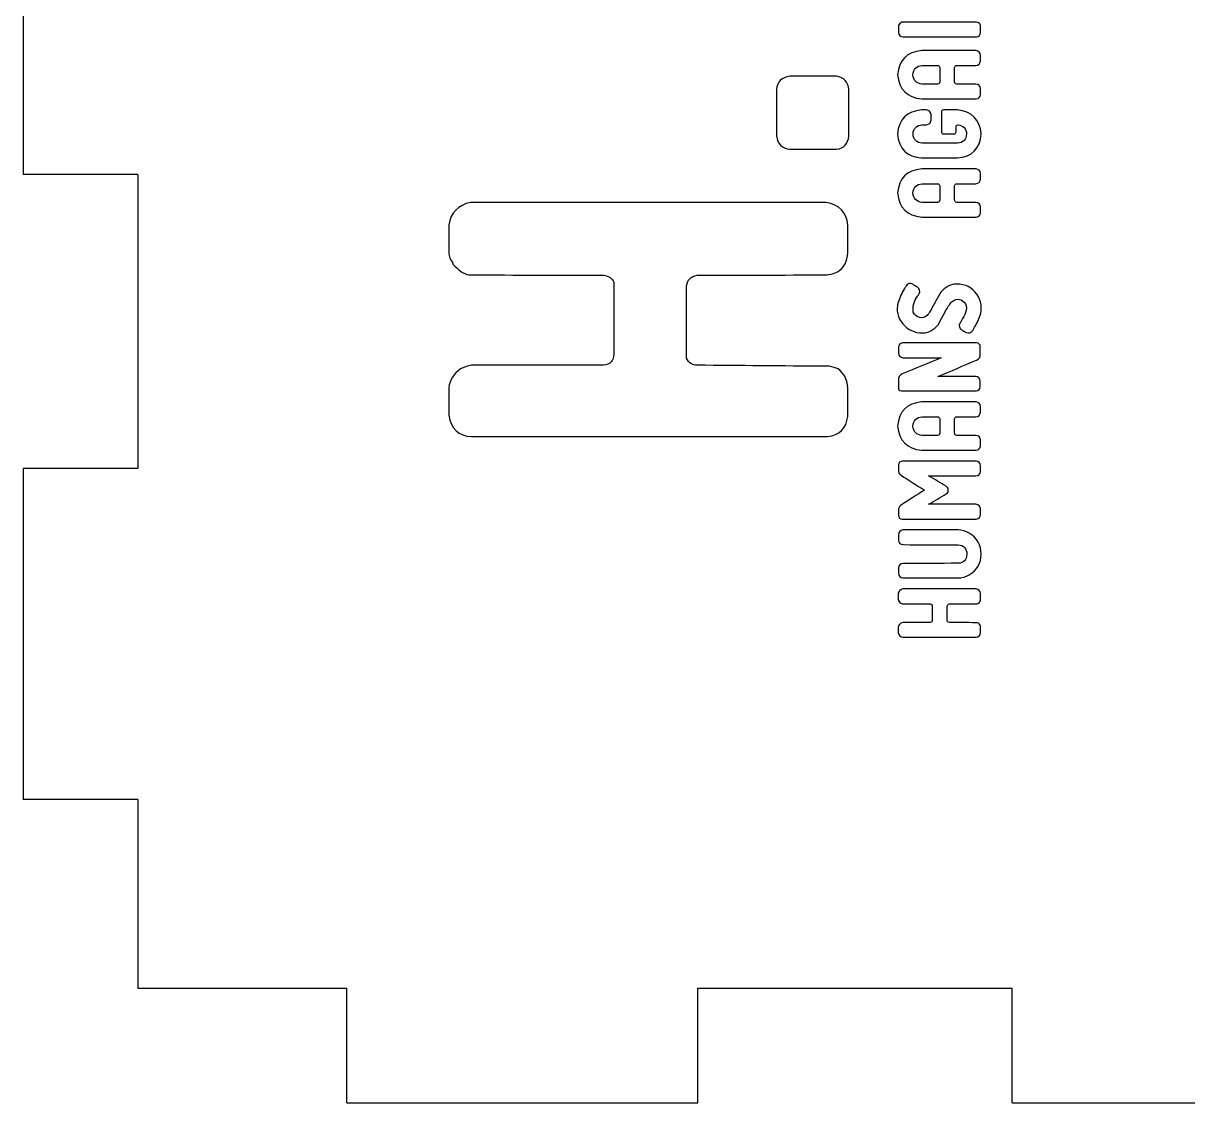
# Model space of a CAD drawing. Extents: x 10 to 273, y 8 to 192.
# Drawn here: x 72.91 to 104.46, y 99.31 to 128.54 of the extents above; entities that cross this region are included whole.
import ezdxf

# ---------------------------------------------------------------- set-up
doc = ezdxf.new("R2010")
doc.units = 0
doc.header["$MEASUREMENT"] = 0
doc.layers.add('LAYER_1', color=7, linetype='CONTINUOUS')

# ---------------------------------------------------------------- blocks, each defined once
blk = doc.blocks.new('BLOCK_4')
at = {"layer": 'LAYER_1', "color": 7}
for points in [[(72.908, 133.414), (72.908, 124.45)], [(76.008, 124.45), (72.908, 124.45)], [(76.008, 124.45), (76.008, 116.487)], [(76.008, 116.487), (72.908, 116.487)], [(72.908, 116.487), (72.908, 107.523)], [(76.008, 107.523), (72.908, 107.523)], [(76.008, 107.523), (76.008, 102.409)], [(76.008, 102.409), (81.673, 102.409)], [(81.673, 99.309), (81.673, 102.409)], [(91.187, 99.309), (91.187, 102.409)], [(91.187, 102.409), (99.701, 102.409)], [(99.701, 99.309), (99.701, 102.409)], [(81.673, 99.309), (91.187, 99.309)], [(99.701, 99.309), (109.215, 99.309)]]:
    blk.add_lwpolyline(points, dxfattribs=at)
blk = doc.blocks.new('BLOCK_8')
at = {"layer": 'LAYER_1', "color": 3}
for points, knots in [([(94.945, 127.11), (95.146, 127.081), (95.257, 126.961), (95.276, 126.75), (95.276, 126.75), (95.276, 125.496), (95.276, 125.496), (95.257, 125.274), (95.146, 125.154), (94.945, 125.135), (94.945, 125.135), (93.676, 125.135), (93.676, 125.135), (93.465, 125.154), (93.345, 125.274), (93.316, 125.496), (93.316, 125.496), (93.316, 126.75), (93.316, 126.75), (93.335, 126.961), (93.455, 127.081), (93.676, 127.11), (93.676, 127.11), (94.945, 127.11), (94.945, 127.11)], [0, 0, 0, 0, 1, 1, 1, 2, 2, 2, 3, 3, 3, 4, 4, 4, 5, 5, 5, 6, 6, 6, 7, 7, 7, 8, 8, 8, 8]), ([(84.436, 123.088), (84.493, 123.415), (84.691, 123.617), (85.027, 123.694), (85.027, 123.694), (94.656, 123.694), (94.656, 123.694), (95.021, 123.636), (95.218, 123.429), (95.247, 123.074), (95.247, 123.074), (95.247, 122.324), (95.247, 122.324), (95.238, 122.103), (95.151, 121.935), (94.988, 121.82), (94.882, 121.762), (94.767, 121.733), (94.642, 121.733), (93.489, 121.724), (92.331, 121.719), (91.168, 121.719), (90.985, 121.69), (90.889, 121.584), (90.879, 121.402), (90.879, 121.402), (90.879, 119.47), (90.879, 119.47), (90.937, 119.345), (91.033, 119.283), (91.168, 119.283), (92.312, 119.273), (93.469, 119.263), (94.642, 119.254), (94.642, 119.254), (94.743, 119.254), (94.743, 119.254), (94.839, 119.235), (94.921, 119.211), (94.988, 119.182), (95.055, 119.124), (95.118, 119.057), (95.175, 118.98), (95.175, 118.951), (95.18, 118.937), (95.189, 118.937), (95.228, 118.85), (95.247, 118.764), (95.247, 118.677), (95.247, 118.677), (95.247, 117.899), (95.247, 117.899), (95.209, 117.572), (95.026, 117.389), (94.7, 117.351), (94.7, 117.351), (85.056, 117.351), (85.056, 117.351), (84.7, 117.37), (84.493, 117.562), (84.436, 117.928), (84.436, 117.928), (84.436, 118.677), (84.436, 118.677), (84.464, 118.889), (84.571, 119.057), (84.753, 119.182), (84.849, 119.23), (84.95, 119.263), (85.056, 119.283), (85.056, 119.283), (88.63, 119.283), (88.63, 119.283), (88.813, 119.302), (88.905, 119.403), (88.905, 119.585), (88.905, 119.585), (88.905, 121.532), (88.905, 121.532), (88.866, 121.637), (88.775, 121.699), (88.63, 121.719), (87.439, 121.719), (86.248, 121.724), (85.056, 121.733), (85.056, 121.733), (84.984, 121.733), (84.984, 121.733), (84.907, 121.743), (84.83, 121.776), (84.753, 121.834), (84.686, 121.882), (84.618, 121.945), (84.551, 122.022), (84.551, 122.012), (84.551, 122.016), (84.551, 122.036), (84.551, 122.036), (84.551, 122.05), (84.551, 122.05), (84.474, 122.137), (84.436, 122.228), (84.436, 122.324), (84.436, 122.324), (84.436, 123.088), (84.436, 123.088)], [0, 0, 0, 0, 1, 1, 1, 2, 2, 2, 3, 3, 3, 4, 4, 4, 5, 5, 5, 6, 6, 6, 7, 7, 7, 8, 8, 8, 9, 9, 9, 10, 10, 10, 11, 11, 11, 12, 12, 12, 13, 13, 13, 14, 14, 14, 15, 15, 15, 16, 16, 16, 17, 17, 17, 18, 18, 18, 19, 19, 19, 20, 20, 20, 21, 21, 21, 22, 22, 22, 23, 23, 23, 24, 24, 24, 25, 25, 25, 26, 26, 26, 27, 27, 27, 28, 28, 28, 29, 29, 29, 30, 30, 30, 31, 31, 31, 32, 32, 32, 33, 33, 33, 34, 34, 34, 35, 35, 35, 35])]:
    blk.add_open_spline(points, degree=3, knots=knots, dxfattribs=at)
blk = doc.blocks.new('BLOCK_9')
at = {"layer": 'LAYER_1', "color": 3}
for points, knots in [([(96.751, 128.576), (96.751, 128.576), (98.505, 128.576), (98.505, 128.576), (98.505, 128.576), (98.725, 128.576), (98.725, 128.576), (98.725, 128.576), (98.74, 128.576), (98.74, 128.576), (98.759, 128.572), (98.776, 128.565), (98.79, 128.556), (98.808, 128.546), (98.822, 128.533), (98.832, 128.517), (98.832, 128.517), (98.832, 128.514), (98.832, 128.514), (98.832, 128.51), (98.833, 128.509), (98.835, 128.511), (98.843, 128.491), (98.847, 128.471), (98.847, 128.452), (98.847, 128.452), (98.847, 128.297), (98.847, 128.297), (98.845, 128.224), (98.807, 128.183), (98.734, 128.175), (98.734, 128.175), (96.748, 128.175), (96.748, 128.175), (96.674, 128.18), (96.632, 128.22), (96.62, 128.297), (96.62, 128.297), (96.62, 128.452), (96.62, 128.452), (96.624, 128.495), (96.645, 128.53), (96.682, 128.556), (96.704, 128.569), (96.727, 128.576), (96.751, 128.576)], [0, 0, 0, 0, 1, 1, 1, 2, 2, 2, 3, 3, 3, 4, 4, 4, 5, 5, 5, 6, 6, 6, 7, 7, 7, 8, 8, 8, 9, 9, 9, 10, 10, 10, 11, 11, 11, 12, 12, 12, 13, 13, 13, 14, 14, 14, 15, 15, 15, 15]), ([(96.596, 127.151), (96.634, 127.549), (96.853, 127.767), (97.252, 127.804), (97.252, 127.804), (98.722, 127.804), (98.722, 127.804), (98.795, 127.794), (98.836, 127.754), (98.844, 127.683), (98.844, 127.683), (98.844, 127.525), (98.844, 127.525), (98.834, 127.45), (98.791, 127.409), (98.716, 127.404), (98.716, 127.404), (98.202, 127.404), (98.202, 127.404), (98.167, 127.4), (98.146, 127.38), (98.14, 127.344), (98.14, 127.344), (98.14, 126.961), (98.14, 126.961), (98.146, 126.923), (98.167, 126.903), (98.202, 126.899), (98.202, 126.899), (98.716, 126.899), (98.716, 126.899), (98.793, 126.891), (98.836, 126.849), (98.844, 126.774), (98.844, 126.774), (98.844, 126.62), (98.844, 126.62), (98.838, 126.548), (98.8, 126.508), (98.731, 126.498), (98.731, 126.498), (97.252, 126.498), (97.252, 126.498), (96.854, 126.534), (96.636, 126.752), (96.596, 127.151)], [0, 0, 0, 0, 1, 1, 1, 2, 2, 2, 3, 3, 3, 4, 4, 4, 5, 5, 5, 6, 6, 6, 7, 7, 7, 8, 8, 8, 9, 9, 9, 10, 10, 10, 11, 11, 11, 12, 12, 12, 13, 13, 13, 14, 14, 14, 15, 15, 15, 15]), ([(97.677, 127.404), (97.677, 127.404), (97.264, 127.404), (97.264, 127.404), (97.11, 127.388), (97.026, 127.304), (97.012, 127.151), (97.028, 126.997), (97.112, 126.913), (97.264, 126.899), (97.264, 126.899), (97.677, 126.899), (97.677, 126.899), (97.719, 126.901), (97.739, 126.922), (97.739, 126.961), (97.739, 126.961), (97.739, 127.344), (97.739, 127.344), (97.735, 127.378), (97.715, 127.398), (97.677, 127.404)], [0, 0, 0, 0, 1, 1, 1, 2, 2, 2, 3, 3, 3, 4, 4, 4, 5, 5, 5, 6, 6, 6, 7, 7, 7, 7]), ([(97.505, 125.922), (97.497, 125.847), (97.454, 125.805), (97.377, 125.797), (97.377, 125.797), (97.264, 125.797), (97.264, 125.797), (97.112, 125.782), (97.029, 125.698), (97.015, 125.548), (97.029, 125.392), (97.112, 125.307), (97.264, 125.295), (97.264, 125.295), (98.22, 125.295), (98.22, 125.295), (98.375, 125.307), (98.457, 125.392), (98.467, 125.548), (98.457, 125.692), (98.379, 125.775), (98.232, 125.797), (98.202, 125.789), (98.186, 125.772), (98.182, 125.744), (98.182, 125.744), (98.182, 125.607), (98.182, 125.607), (98.18, 125.57), (98.161, 125.55), (98.125, 125.548), (98.125, 125.548), (97.84, 125.548), (97.84, 125.548), (97.806, 125.552), (97.788, 125.572), (97.784, 125.607), (97.784, 125.607), (97.784, 126.139), (97.784, 126.139), (97.788, 126.17), (97.806, 126.191), (97.84, 126.201), (97.84, 126.201), (98.092, 126.201), (98.092, 126.201), (98.092, 126.201), (98.182, 126.201), (98.182, 126.201), (98.182, 126.201), (98.217, 126.201), (98.217, 126.201), (98.609, 126.158), (98.825, 125.94), (98.864, 125.548), (98.829, 125.148), (98.613, 124.931), (98.217, 124.898), (98.217, 124.898), (97.249, 124.898), (97.249, 124.898), (96.854, 124.931), (96.635, 125.148), (96.593, 125.548), (96.635, 125.942), (96.854, 126.16), (97.249, 126.201), (97.249, 126.201), (97.374, 126.201), (97.374, 126.201), (97.451, 126.189), (97.495, 126.147), (97.505, 126.073), (97.505, 126.073), (97.505, 125.922), (97.505, 125.922)], [0, 0, 0, 0, 1, 1, 1, 2, 2, 2, 3, 3, 3, 4, 4, 4, 5, 5, 5, 6, 6, 6, 7, 7, 7, 8, 8, 8, 9, 9, 9, 10, 10, 10, 11, 11, 11, 12, 12, 12, 13, 13, 13, 14, 14, 14, 15, 15, 15, 16, 16, 16, 17, 17, 17, 18, 18, 18, 19, 19, 19, 20, 20, 20, 21, 21, 21, 22, 22, 22, 23, 23, 23, 24, 24, 24, 25, 25, 25, 25]), ([(96.596, 123.948), (96.634, 124.345), (96.853, 124.563), (97.252, 124.601), (97.252, 124.601), (98.722, 124.601), (98.722, 124.601), (98.795, 124.591), (98.836, 124.55), (98.844, 124.479), (98.844, 124.479), (98.844, 124.322), (98.844, 124.322), (98.834, 124.247), (98.791, 124.206), (98.716, 124.2), (98.716, 124.2), (98.202, 124.2), (98.202, 124.2), (98.167, 124.196), (98.146, 124.176), (98.14, 124.141), (98.14, 124.141), (98.14, 123.758), (98.14, 123.758), (98.146, 123.72), (98.167, 123.699), (98.202, 123.695), (98.202, 123.695), (98.716, 123.695), (98.716, 123.695), (98.793, 123.687), (98.836, 123.646), (98.844, 123.571), (98.844, 123.571), (98.844, 123.416), (98.844, 123.416), (98.838, 123.345), (98.8, 123.305), (98.731, 123.295), (98.731, 123.295), (97.252, 123.295), (97.252, 123.295), (96.854, 123.33), (96.636, 123.548), (96.596, 123.948)], [0, 0, 0, 0, 1, 1, 1, 2, 2, 2, 3, 3, 3, 4, 4, 4, 5, 5, 5, 6, 6, 6, 7, 7, 7, 8, 8, 8, 9, 9, 9, 10, 10, 10, 11, 11, 11, 12, 12, 12, 13, 13, 13, 14, 14, 14, 15, 15, 15, 15]), ([(97.677, 124.2), (97.677, 124.2), (97.264, 124.2), (97.264, 124.2), (97.11, 124.184), (97.026, 124.1), (97.012, 123.948), (97.028, 123.793), (97.112, 123.709), (97.264, 123.695), (97.264, 123.695), (97.677, 123.695), (97.677, 123.695), (97.719, 123.697), (97.739, 123.718), (97.739, 123.758), (97.739, 123.758), (97.739, 124.141), (97.739, 124.141), (97.735, 124.174), (97.715, 124.194), (97.677, 124.2)], [0, 0, 0, 0, 1, 1, 1, 2, 2, 2, 3, 3, 3, 4, 4, 4, 5, 5, 5, 6, 6, 6, 7, 7, 7, 7]), ([(98.092, 121.472), (98.132, 121.479), (98.168, 121.483), (98.199, 121.483), (98.199, 121.483), (98.202, 121.483), (98.202, 121.483), (98.436, 121.479), (98.616, 121.388), (98.743, 121.207), (98.869, 121.027), (98.898, 120.827), (98.829, 120.608), (98.829, 120.608), (98.823, 120.608), (98.823, 120.608), (98.781, 120.487), (98.727, 120.377), (98.66, 120.278), (98.648, 120.256), (98.635, 120.234), (98.621, 120.21), (98.583, 120.154), (98.528, 120.141), (98.455, 120.171), (98.415, 120.193), (98.374, 120.218), (98.33, 120.245), (98.267, 120.287), (98.252, 120.344), (98.286, 120.415), (98.299, 120.436), (98.313, 120.463), (98.327, 120.495), (98.371, 120.562), (98.409, 120.635), (98.441, 120.713), (98.474, 120.791), (98.473, 120.87), (98.44, 120.949), (98.339, 121.088), (98.216, 121.107), (98.072, 121.006), (98.006, 120.932), (97.949, 120.849), (97.9, 120.756), (97.858, 120.671), (97.811, 120.586), (97.76, 120.501), (97.683, 120.322), (97.555, 120.213), (97.377, 120.171), (97.339, 120.159), (97.304, 120.154), (97.27, 120.157), (97.27, 120.157), (97.267, 120.157), (97.267, 120.157), (97.053, 120.158), (96.877, 120.241), (96.739, 120.406), (96.6, 120.57), (96.557, 120.761), (96.608, 120.979), (96.608, 120.979), (96.614, 120.979), (96.614, 120.979), (96.656, 121.115), (96.713, 121.243), (96.786, 121.362), (96.786, 121.362), (96.786, 121.359), (96.786, 121.359), (96.802, 121.383), (96.816, 121.407), (96.828, 121.433), (96.873, 121.502), (96.934, 121.516), (97.009, 121.475), (97.05, 121.447), (97.093, 121.42), (97.137, 121.394), (97.2, 121.351), (97.215, 121.294), (97.181, 121.225), (97.167, 121.204), (97.153, 121.179), (97.14, 121.151), (97.039, 121.02), (96.999, 120.876), (97.021, 120.717), (97.118, 120.557), (97.244, 120.528), (97.398, 120.629), (97.461, 120.706), (97.513, 120.79), (97.552, 120.881), (97.6, 120.966), (97.648, 121.052), (97.698, 121.139), (97.781, 121.315), (97.913, 121.426), (98.092, 121.472)], [0, 0, 0, 0, 1, 1, 1, 2, 2, 2, 3, 3, 3, 4, 4, 4, 5, 5, 5, 6, 6, 6, 7, 7, 7, 8, 8, 8, 9, 9, 9, 10, 10, 10, 11, 11, 11, 12, 12, 12, 13, 13, 13, 14, 14, 14, 15, 15, 15, 16, 16, 16, 17, 17, 17, 18, 18, 18, 19, 19, 19, 20, 20, 20, 21, 21, 21, 22, 22, 22, 23, 23, 23, 24, 24, 24, 25, 25, 25, 26, 26, 26, 27, 27, 27, 28, 28, 28, 29, 29, 29, 30, 30, 30, 31, 31, 31, 32, 32, 32, 33, 33, 33, 34, 34, 34, 34]), ([(98.734, 119.886), (98.803, 119.884), (98.838, 119.849), (98.838, 119.78), (98.838, 119.78), (98.838, 119.762), (98.838, 119.762), (98.838, 119.762), (98.838, 119.738), (98.838, 119.738), (98.838, 119.738), (98.838, 119.619), (98.838, 119.619), (98.838, 119.619), (98.838, 119.607), (98.838, 119.607), (98.838, 119.607), (98.838, 119.589), (98.838, 119.589), (98.842, 119.508), (98.807, 119.452), (98.734, 119.42), (98.386, 119.272), (98.037, 119.125), (97.689, 118.981), (97.689, 118.981), (98.499, 118.981), (98.499, 118.981), (98.499, 118.981), (98.713, 118.981), (98.713, 118.981), (98.79, 118.973), (98.832, 118.931), (98.838, 118.856), (98.838, 118.856), (98.838, 118.705), (98.838, 118.705), (98.832, 118.633), (98.794, 118.594), (98.725, 118.586), (98.725, 118.586), (96.715, 118.586), (96.715, 118.586), (96.715, 118.586), (96.7, 118.586), (96.7, 118.586), (96.641, 118.59), (96.614, 118.623), (96.62, 118.687), (96.62, 118.687), (96.62, 118.729), (96.62, 118.729), (96.62, 118.729), (96.62, 118.844), (96.62, 118.844), (96.62, 118.844), (96.62, 118.874), (96.62, 118.874), (96.614, 118.953), (96.649, 119.011), (96.724, 119.049), (97.078, 119.191), (97.43, 119.337), (97.781, 119.485), (97.781, 119.485), (96.745, 119.485), (96.745, 119.485), (96.672, 119.493), (96.63, 119.535), (96.62, 119.61), (96.62, 119.61), (96.62, 119.765), (96.62, 119.765), (96.626, 119.834), (96.664, 119.876), (96.733, 119.889), (96.733, 119.889), (97.288, 119.889), (97.288, 119.889), (97.288, 119.889), (98.188, 119.889), (98.188, 119.889), (98.366, 119.887), (98.543, 119.886), (98.719, 119.886), (98.719, 119.886), (98.734, 119.886), (98.734, 119.886)], [0, 0, 0, 0, 1, 1, 1, 2, 2, 2, 3, 3, 3, 4, 4, 4, 5, 5, 5, 6, 6, 6, 7, 7, 7, 8, 8, 8, 9, 9, 9, 10, 10, 10, 11, 11, 11, 12, 12, 12, 13, 13, 13, 14, 14, 14, 15, 15, 15, 16, 16, 16, 17, 17, 17, 18, 18, 18, 19, 19, 19, 20, 20, 20, 21, 21, 21, 22, 22, 22, 23, 23, 23, 24, 24, 24, 25, 25, 25, 26, 26, 26, 27, 27, 27, 28, 28, 28, 29, 29, 29, 29]), ([(96.596, 117.636), (96.634, 118.034), (96.853, 118.251), (97.252, 118.289), (97.252, 118.289), (98.722, 118.289), (98.722, 118.289), (98.795, 118.279), (98.836, 118.239), (98.844, 118.167), (98.844, 118.167), (98.844, 118.01), (98.844, 118.01), (98.834, 117.935), (98.791, 117.894), (98.716, 117.888), (98.716, 117.888), (98.202, 117.888), (98.202, 117.888), (98.167, 117.884), (98.146, 117.865), (98.14, 117.829), (98.14, 117.829), (98.14, 117.446), (98.14, 117.446), (98.146, 117.408), (98.167, 117.388), (98.202, 117.384), (98.202, 117.384), (98.716, 117.384), (98.716, 117.384), (98.793, 117.376), (98.836, 117.334), (98.844, 117.259), (98.844, 117.259), (98.844, 117.104), (98.844, 117.104), (98.838, 117.033), (98.8, 116.993), (98.731, 116.983), (98.731, 116.983), (97.252, 116.983), (97.252, 116.983), (96.854, 117.018), (96.636, 117.237), (96.596, 117.636)], [0, 0, 0, 0, 1, 1, 1, 2, 2, 2, 3, 3, 3, 4, 4, 4, 5, 5, 5, 6, 6, 6, 7, 7, 7, 8, 8, 8, 9, 9, 9, 10, 10, 10, 11, 11, 11, 12, 12, 12, 13, 13, 13, 14, 14, 14, 15, 15, 15, 15]), ([(97.677, 117.888), (97.677, 117.888), (97.264, 117.888), (97.264, 117.888), (97.11, 117.873), (97.026, 117.789), (97.012, 117.636), (97.028, 117.482), (97.112, 117.398), (97.264, 117.384), (97.264, 117.384), (97.677, 117.384), (97.677, 117.384), (97.719, 117.386), (97.739, 117.407), (97.739, 117.446), (97.739, 117.446), (97.739, 117.829), (97.739, 117.829), (97.735, 117.863), (97.715, 117.883), (97.677, 117.888)], [0, 0, 0, 0, 1, 1, 1, 2, 2, 2, 3, 3, 3, 4, 4, 4, 5, 5, 5, 6, 6, 6, 7, 7, 7, 7]), ([(96.727, 116.683), (96.731, 116.681), (96.735, 116.682), (96.739, 116.686), (96.739, 116.686), (97.291, 116.686), (97.291, 116.686), (97.291, 116.686), (98.194, 116.686), (98.194, 116.686), (98.194, 116.686), (98.722, 116.686), (98.722, 116.686), (98.797, 116.676), (98.838, 116.635), (98.844, 116.561), (98.844, 116.561), (98.844, 116.407), (98.844, 116.407), (98.836, 116.331), (98.794, 116.291), (98.719, 116.285), (98.719, 116.285), (97.436, 116.285), (97.436, 116.285), (97.601, 116.19), (97.763, 116.094), (97.923, 115.997), (97.943, 115.983), (97.958, 115.966), (97.968, 115.944), (97.972, 115.928), (97.973, 115.914), (97.971, 115.902), (97.973, 115.884), (97.971, 115.869), (97.965, 115.855), (97.955, 115.833), (97.939, 115.816), (97.917, 115.804), (97.757, 115.707), (97.596, 115.611), (97.433, 115.516), (97.433, 115.516), (98.505, 115.516), (98.505, 115.516), (98.505, 115.516), (98.719, 115.516), (98.719, 115.516), (98.794, 115.506), (98.836, 115.465), (98.844, 115.391), (98.844, 115.391), (98.844, 115.24), (98.844, 115.24), (98.84, 115.169), (98.802, 115.128), (98.731, 115.118), (98.731, 115.118), (96.748, 115.118), (96.748, 115.118), (96.748, 115.118), (96.724, 115.118), (96.724, 115.118), (96.659, 115.118), (96.624, 115.153), (96.62, 115.222), (96.62, 115.222), (96.62, 115.264), (96.62, 115.264), (96.62, 115.264), (96.62, 115.302), (96.62, 115.302), (96.62, 115.302), (96.62, 115.317), (96.62, 115.317), (96.622, 115.341), (96.623, 115.367), (96.623, 115.394), (96.637, 115.442), (96.664, 115.478), (96.703, 115.504), (96.911, 115.635), (97.118, 115.768), (97.323, 115.902), (97.114, 116.035), (96.903, 116.168), (96.691, 116.303), (96.654, 116.325), (96.63, 116.358), (96.62, 116.404), (96.62, 116.404), (96.62, 116.422), (96.62, 116.422), (96.62, 116.422), (96.62, 116.535), (96.62, 116.535), (96.62, 116.535), (96.62, 116.579), (96.62, 116.579), (96.622, 116.646), (96.658, 116.681), (96.727, 116.683)], [0, 0, 0, 0, 1, 1, 1, 2, 2, 2, 3, 3, 3, 4, 4, 4, 5, 5, 5, 6, 6, 6, 7, 7, 7, 8, 8, 8, 9, 9, 9, 10, 10, 10, 11, 11, 11, 12, 12, 12, 13, 13, 13, 14, 14, 14, 15, 15, 15, 16, 16, 16, 17, 17, 17, 18, 18, 18, 19, 19, 19, 20, 20, 20, 21, 21, 21, 22, 22, 22, 23, 23, 23, 24, 24, 24, 25, 25, 25, 26, 26, 26, 27, 27, 27, 28, 28, 28, 29, 29, 29, 30, 30, 30, 31, 31, 31, 32, 32, 32, 33, 33, 33, 34, 34, 34, 34]), ([(96.62, 114.7), (96.632, 114.765), (96.67, 114.806), (96.736, 114.821), (96.736, 114.821), (98.235, 114.821), (98.235, 114.821), (98.344, 114.816), (98.446, 114.786), (98.541, 114.732), (98.755, 114.6), (98.861, 114.412), (98.861, 114.168), (98.861, 113.925), (98.755, 113.737), (98.541, 113.604), (98.446, 113.549), (98.344, 113.521), (98.235, 113.521), (98.235, 113.521), (96.736, 113.521), (96.736, 113.521), (96.669, 113.531), (96.63, 113.571), (96.62, 113.639), (96.62, 113.639), (96.62, 113.794), (96.62, 113.794), (96.632, 113.869), (96.674, 113.91), (96.748, 113.916), (97.244, 113.916), (97.74, 113.917), (98.235, 113.919), (98.388, 113.925), (98.467, 114.006), (98.473, 114.162), (98.473, 114.324), (98.394, 114.411), (98.238, 114.421), (97.743, 114.421), (97.246, 114.421), (96.748, 114.424), (96.674, 114.429), (96.632, 114.47), (96.62, 114.545), (96.62, 114.545), (96.62, 114.7), (96.62, 114.7)], [0, 0, 0, 0, 1, 1, 1, 2, 2, 2, 3, 3, 3, 4, 4, 4, 5, 5, 5, 6, 6, 6, 7, 7, 7, 8, 8, 8, 9, 9, 9, 10, 10, 10, 11, 11, 11, 12, 12, 12, 13, 13, 13, 14, 14, 14, 15, 15, 15, 16, 16, 16, 16]), ([(96.617, 113.1), (96.629, 113.167), (96.669, 113.208), (96.739, 113.224), (96.739, 113.224), (98.722, 113.224), (98.722, 113.224), (98.797, 113.212), (98.838, 113.17), (98.844, 113.097), (98.844, 113.097), (98.844, 112.942), (98.844, 112.942), (98.842, 112.896), (98.824, 112.862), (98.79, 112.838), (98.769, 112.826), (98.745, 112.82), (98.719, 112.82), (98.481, 112.819), (98.243, 112.817), (98.003, 112.817), (97.966, 112.812), (97.946, 112.79), (97.944, 112.752), (97.944, 112.752), (97.944, 112.354), (97.944, 112.354), (97.956, 112.328), (97.976, 112.316), (98.003, 112.316), (98.239, 112.314), (98.478, 112.311), (98.719, 112.31), (98.719, 112.31), (98.74, 112.31), (98.74, 112.31), (98.759, 112.306), (98.776, 112.301), (98.79, 112.295), (98.804, 112.283), (98.817, 112.269), (98.829, 112.254), (98.829, 112.247), (98.83, 112.244), (98.832, 112.244), (98.84, 112.227), (98.844, 112.209), (98.844, 112.191), (98.844, 112.191), (98.844, 112.031), (98.844, 112.031), (98.836, 111.963), (98.798, 111.926), (98.731, 111.918), (98.731, 111.918), (96.745, 111.918), (96.745, 111.918), (96.672, 111.922), (96.629, 111.962), (96.617, 112.037), (96.617, 112.037), (96.617, 112.191), (96.617, 112.191), (96.623, 112.234), (96.645, 112.269), (96.682, 112.295), (96.702, 112.305), (96.723, 112.311), (96.745, 112.316), (96.745, 112.316), (97.481, 112.316), (97.481, 112.316), (97.519, 112.32), (97.537, 112.341), (97.537, 112.378), (97.537, 112.378), (97.537, 112.779), (97.537, 112.779), (97.53, 112.801), (97.511, 112.813), (97.481, 112.817), (97.236, 112.817), (96.99, 112.819), (96.745, 112.82), (96.745, 112.82), (96.73, 112.82), (96.73, 112.82), (96.714, 112.822), (96.698, 112.829), (96.682, 112.841), (96.669, 112.851), (96.655, 112.864), (96.641, 112.88), (96.641, 112.878), (96.641, 112.879), (96.641, 112.883), (96.641, 112.883), (96.641, 112.886), (96.641, 112.886), (96.625, 112.903), (96.617, 112.923), (96.617, 112.942), (96.617, 112.942), (96.617, 113.1), (96.617, 113.1)], [0, 0, 0, 0, 1, 1, 1, 2, 2, 2, 3, 3, 3, 4, 4, 4, 5, 5, 5, 6, 6, 6, 7, 7, 7, 8, 8, 8, 9, 9, 9, 10, 10, 10, 11, 11, 11, 12, 12, 12, 13, 13, 13, 14, 14, 14, 15, 15, 15, 16, 16, 16, 17, 17, 17, 18, 18, 18, 19, 19, 19, 20, 20, 20, 21, 21, 21, 22, 22, 22, 23, 23, 23, 24, 24, 24, 25, 25, 25, 26, 26, 26, 27, 27, 27, 28, 28, 28, 29, 29, 29, 30, 30, 30, 31, 31, 31, 32, 32, 32, 33, 33, 33, 34, 34, 34, 35, 35, 35, 35])]:
    blk.add_open_spline(points, degree=3, knots=knots, dxfattribs=at)

msp = doc.modelspace()

# ---------------------------------------------------------------- block references
at = {"layer": 'LAYER_1'}
for name in ['BLOCK_4', 'BLOCK_9', 'BLOCK_8']:
    msp.add_blockref(name, (0, 0), dxfattribs=at)

doc.saveas('drawing.dxf')
